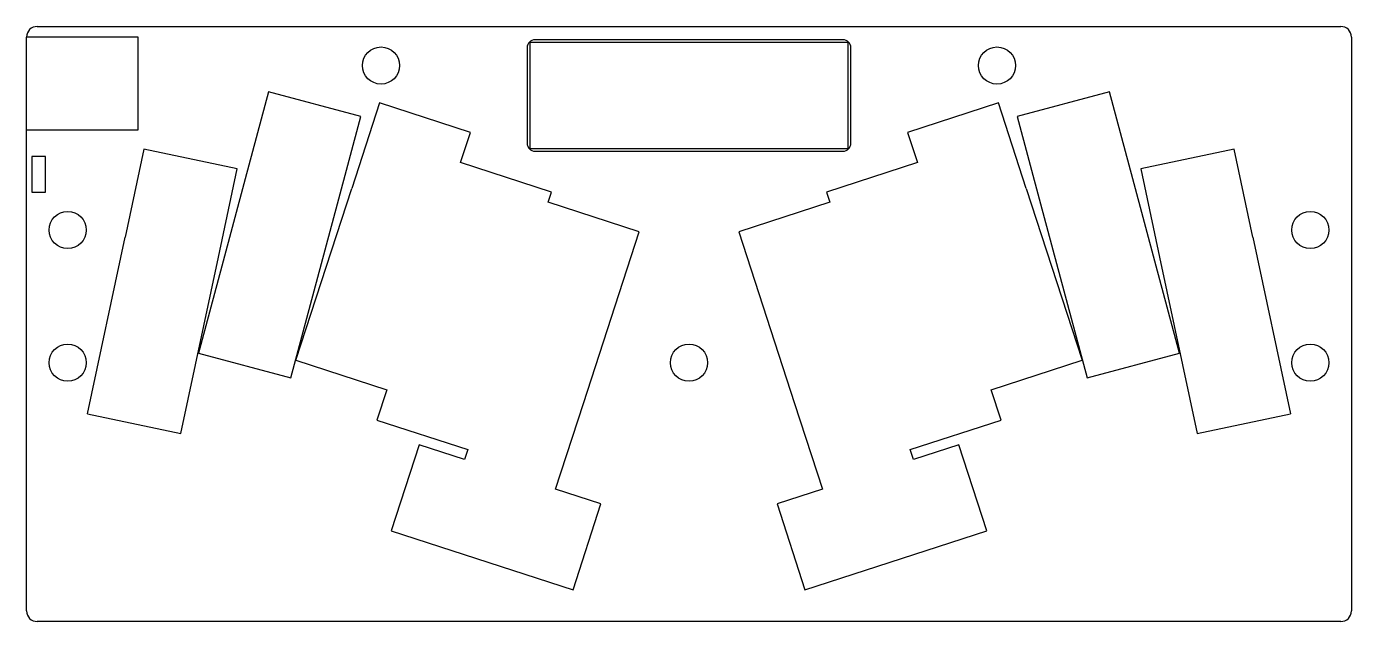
# Model space of a CAD drawing. Header units: millimetres. Extents: x -125 to 125, y -24 to 88.
import ezdxf

# ---------------------------------------------------------------- set-up
doc = ezdxf.new("R2010")
doc.units = ezdxf.units.MM

msp = doc.modelspace()

# ---------------------------------------------------------------- linework, layer by layer
at = {"linetype": 'CONTINUOUS'}
for p, q in [((-122.76, 88.36), (122.76, 88.36)), ((-124.76, -21.78), (-124.76, 86.36)), ((-103.76, 86.36), (-124.76, 86.36)), ((-103.76, 68.86), (-103.76, 86.36)), ((30, 85.36), (-30, 85.36)), ((-30, 85.36), (-30, 65.36)), ((29, 85.86), (-29, 85.86)), ((30, 65.36), (30, 85.36)), ((124.76, 86.36), (124.76, -21.78)), ((-30.5, 84.36), (-30.5, 66.36)), ((30.5, 66.36), (30.5, 84.36)), ((-79.18, 76.04), (-83.58, 59.62)), ((-61.8, 71.38), (-79.18, 76.04)), ((79.18, 76.04), (61.8, 71.38)), ((83.58, 59.62), (79.18, 76.04)), ((-58.27, 73.97), (-63.52, 57.8)), ((-41.15, 68.4), (-58.27, 73.97)), ((58.27, 73.97), (41.15, 68.4)), ((63.52, 57.8), (58.27, 73.97)), ((-66.2, 54.96), (-61.8, 71.38)), ((61.8, 71.38), (66.2, 54.96)), ((-124.76, 68.86), (-103.76, 68.86)), ((-43.01, 62.7), (-41.15, 68.4)), ((41.15, 68.4), (43.01, 62.7)), ((-102.67, 65.27), (-106.21, 48.64)), ((-85.07, 61.53), (-102.67, 65.27)), ((-30, 65.36), (30, 65.36)), ((102.67, 65.27), (85.07, 61.53)), ((106.21, 48.64), (102.67, 65.27)), ((-121.16, 63.86), (-123.76, 63.86)), ((-123.76, 63.86), (-123.76, 57.16)), ((-121.16, 57.16), (-121.16, 63.86)), ((-25.89, 57.14), (-43.01, 62.7)), ((-29, 64.86), (29, 64.86)), ((43.01, 62.7), (25.89, 57.14)), ((-88.6, 44.9), (-85.07, 61.53)), ((85.07, 61.53), (88.6, 44.9)), ((-83.58, 59.62), (-87.98, 43.2)), ((-74.03, 25.46), (-63.52, 57.8)), ((63.52, 57.8), (74.03, 25.46)), ((87.98, 43.2), (83.58, 59.62)), ((-123.76, 57.16), (-121.16, 57.16)), ((-70.6, 38.54), (-66.2, 54.96)), ((-26.51, 55.23), (-25.89, 57.14)), ((-9.39, 49.67), (-26.51, 55.23)), ((26.51, 55.23), (9.39, 49.67)), ((25.89, 57.14), (26.51, 55.23)), ((66.2, 54.96), (70.6, 38.54)), ((-113.28, 15.39), (-106.21, 48.64)), ((-19.89, 17.34), (-9.39, 49.67)), ((9.39, 49.67), (19.89, 17.34)), ((106.21, 48.64), (113.28, 15.39)), ((-95.67, 11.65), (-88.6, 44.9)), ((-87.98, 43.2), (-92.38, 26.78)), ((92.38, 26.78), (87.98, 43.2)), ((88.6, 44.9), (95.67, 11.65)), ((-75, 22.12), (-70.6, 38.54)), ((70.6, 38.54), (75, 22.12)), ((-92.38, 26.78), (-75, 22.12)), ((-74.03, 25.46), (-56.91, 19.9)), ((56.91, 19.9), (74.03, 25.46)), ((75, 22.12), (92.38, 26.78)), ((-56.91, 19.9), (-58.77, 14.19)), ((58.77, 14.19), (56.91, 19.9)), ((-113.28, 15.39), (-95.67, 11.65)), ((-25.15, 1.17), (-19.89, 17.34)), ((19.89, 17.34), (25.15, 1.17)), ((95.67, 11.65), (113.28, 15.39)), ((-58.77, 14.19), (-41.65, 8.63)), ((41.65, 8.63), (58.77, 14.19)), ((-50.82, 9.51), (-56.08, -6.66)), ((-42.27, 6.73), (-50.82, 9.51)), ((-41.65, 8.63), (-42.27, 6.73)), ((42.27, 6.73), (41.65, 8.63)), ((50.82, 9.51), (42.27, 6.73)), ((56.08, -6.66), (50.82, 9.51)), ((-16.59, -1.61), (-25.15, 1.17)), ((25.15, 1.17), (16.59, -1.61)), ((-21.84, -17.78), (-16.59, -1.61)), ((16.59, -1.61), (21.84, -17.78)), ((-56.08, -6.66), (-21.84, -17.78)), ((21.84, -17.78), (56.08, -6.66)), ((122.76, -23.78), (-122.76, -23.78))]:
    msp.add_line(p, q, dxfattribs=at)
for centre in [(-58, 81), (58, 81), (-117, 50), (117, 50), (-117, 25), (0, 25), (117, 25)]:
    msp.add_circle(centre, 3.5, dxfattribs=at)
for centre, radius, start, end in [((-122.76, 86.36), 2, 90, 180), ((122.76, 86.36), 2, 0, 90), ((-29, 84.36), 1.5, 90, 180), ((29, 84.36), 1.5, 0, 90), ((-29, 66.36), 1.5, 180, 270), ((29, 66.36), 1.5, 270, 360), ((-122.76, -21.78), 2, 180, 270), ((122.76, -21.78), 2, 270, 0)]:
    msp.add_arc(centre, radius, start, end, dxfattribs=at)

doc.saveas('drawing.dxf')
